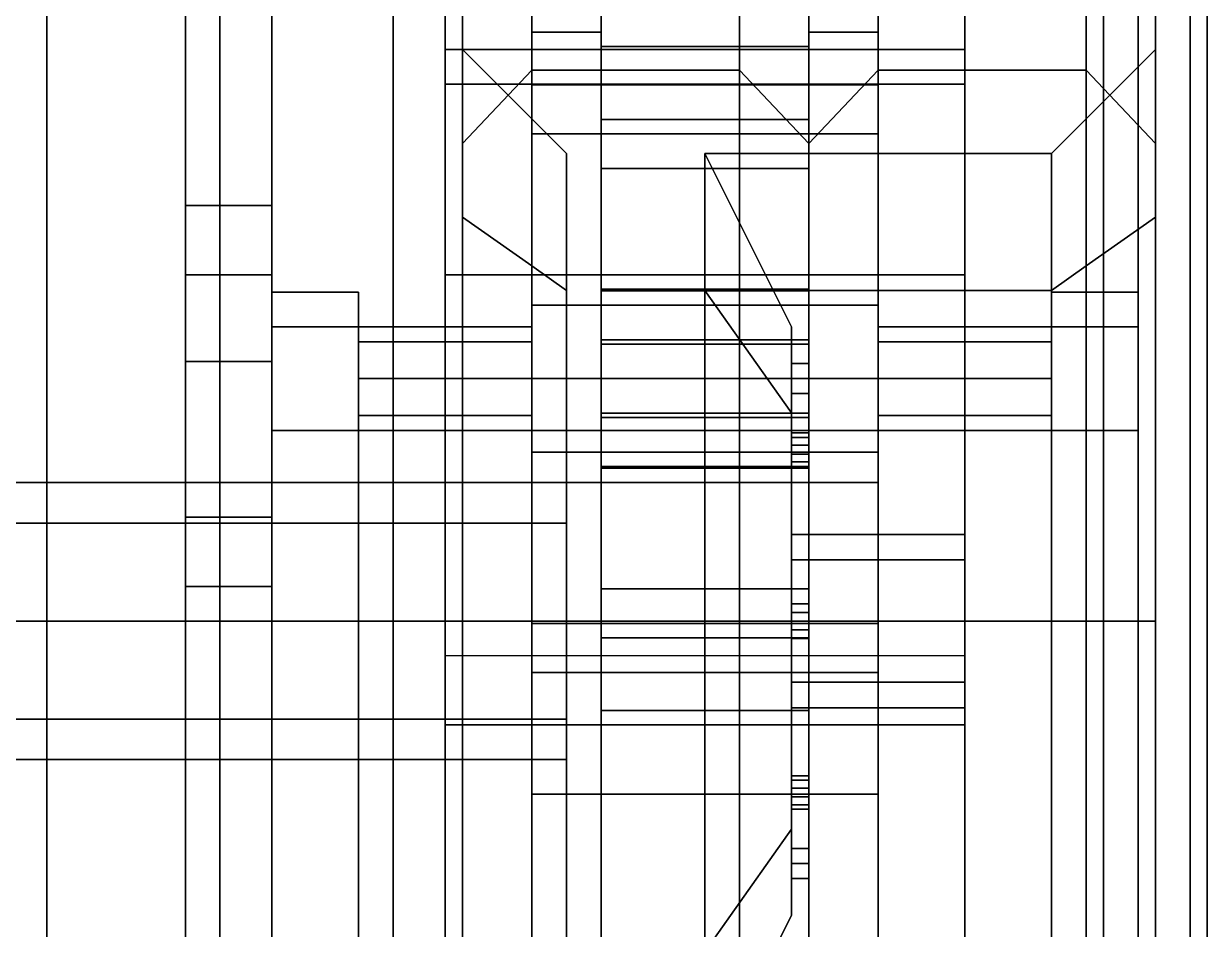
# Model space of a CAD drawing. Header units: millimetres. Extents: x -1 to 1, y -2.4 to 8.9.
# Drawn here: x 0.337 to 1.02, y 1.642 to 2.165 of the extents above; entities that cross this region are included whole.
import ezdxf

# ---------------------------------------------------------------- set-up
doc = ezdxf.new("R2010")
doc.units = ezdxf.units.MM
for name, color, linetype in [('cargo_c4p', 3, 'Continuous'), ('cargo_platform', 3, 'Continuous'), ('frame', 5, 'Continuous'), ('frame_c4p', 5, 'Continuous'), ('rear_axle', 3, 'Continuous'), ('tent2', 2, 'Continuous'), ('tracks', 3, 'Continuous'), ('wheels', 2, 'Continuous'), ('wheels_c4p', 2, 'Continuous')]:
    doc.layers.add(name, color=color, linetype=linetype)

msp = doc.modelspace()

# ---------------------------------------------------------------- linework, layer by layer
at = {"layer": 'cargo_c4p'}
for points in [[(1.01, 2.27, 0.9), (1.01, 0.25, 0.9), (-1.01, 0.25, 0.9), (-1.01, 2.27, 0.9)], [(-0.43, 1.6, 0.95), (0.43, 1.6, 0.95), (0.43, 2.27, 0.95), (-0.43, 2.27, 0.95)], [(0.43, 1.6, 1.67), (1.01, 1.6, 1.67), (1.01, 2.27, 1.67), (0.43, 2.27, 1.67)], [(0.43, 1.6, 0.95), (0.43, 1.6, 1.67), (0.43, 2.27, 1.67), (0.43, 2.27, 0.95)], [(1.01, 0.25, 0.95), (1.01, 0.25, 0.9), (1.01, 2.27, 0.9), (1.01, 2.27, 0.95)], [(1.01, 1.6, 0.95), (1.01, 2.27, 0.95), (1.01, 2.27, 1.67), (1.01, 1.6, 1.67)], [(0.48, 1.93, 0.83), (0.48, 1.93, 0.87), (0.48, 2.25, 0.76), (0.48, 2.25, 0.71)], [(0.48, 1.93, 0.87), (0.98, 1.93, 0.87), (0.98, 2.25, 0.76), (0.48, 2.25, 0.76)], [(0.98, 1.93, 0.87), (0.98, 1.93, 0.83), (0.98, 2.25, 0.71), (0.98, 2.25, 0.76)], [(0.48, 1.61, 0.9), (0.98, 1.61, 0.9), (0.98, 1.93, 0.87), (0.48, 1.93, 0.87)], [(0.48, 1.61, 0.87), (0.48, 1.61, 0.9), (0.48, 1.93, 0.87), (0.48, 1.93, 0.83)], [(0.98, 1.61, 0.9), (0.98, 1.61, 0.87), (0.98, 1.93, 0.83), (0.98, 1.93, 0.87)]]:
    msp.add_3dface(points, dxfattribs=at)
at = {"layer": 'cargo_platform'}
for points in [[(1.01, 3.28, 0.97), (1.01, 0.25, 0.97), (-1.01, 0.25, 0.97), (-1.01, 3.28, 0.97)], [(1.01, 0.25, 1.02), (1.01, 0.25, 0.97), (1.01, 3.28, 0.97), (1.01, 3.28, 1.02)], [(-0.96, 3.23, 1.02), (-0.96, 0.3, 1.02), (0.96, 0.3, 1.02), (0.96, 3.23, 1.02)], [(0.96, 1.29, 1.59), (1.01, 1.29, 1.59), (1.01, 2.21, 1.59), (0.96, 2.21, 1.59)], [(0.96, 1.29, 1.02), (0.96, 1.29, 1.59), (0.96, 2.21, 1.59), (0.96, 2.21, 1.02)], [(1.01, 1.29, 1.59), (1.01, 1.29, 1.02), (1.01, 2.21, 1.02), (1.01, 2.21, 1.59)]]:
    msp.add_3dface(points, dxfattribs=at)
at = {"layer": 'frame'}
for points in [[(0.35, -0.74, 0.69), (0.43, -0.74, 0.69), (0.43, 2.95, 0.69), (0.35, 2.85, 0.69)], [(0.35, 2.85, 0.55), (0.43, 2.95, 0.55), (0.43, -0.74, 0.55), (0.35, -0.74, 0.55)], [(0.43, -0.74, 0.69), (0.43, -0.74, 0.55), (0.43, 2.95, 0.55), (0.43, 2.95, 0.69)], [(0.35, 2.85, 0.69), (0.35, 2.85, 0.55), (0.35, -0.74, 0.55), (0.35, -0.74, 0.69)]]:
    msp.add_3dface(points, dxfattribs=at)
at = {"layer": 'frame_c4p'}
for points in [[(0.35, 2.18, 0.55), (0.43, 2.28, 0.55), (0.43, -0.74, 0.55), (0.35, -0.74, 0.55)], [(0.35, -0.74, 0.69), (0.43, -0.74, 0.69), (0.43, 2.28, 0.69), (0.35, 2.18, 0.69)], [(0.43, -0.74, 0.69), (0.43, -0.74, 0.55), (0.43, 2.28, 0.55), (0.43, 2.28, 0.69)], [(0.35, 2.18, 0.69), (0.35, 2.18, 0.55), (0.35, -0.74, 0.55), (0.35, -0.74, 0.69)], [(0.48, 2.02, 0.64), (0.48, 2.06, 0.57), (0.43, 2.06, 0.57), (0.43, 2.02, 0.64)], [(0.48, 2.06, 0.57), (0.48, 2.06, 0.52), (0.43, 2.06, 0.52), (0.43, 2.06, 0.57)], [(0.43, 2.06, 0.55), (0.43, 2.06, 0.52), (0.43, 1.84, 0.52), (0.43, 1.84, 0.55)], [(0.48, 2.06, 0.52), (0.48, 1.97, 0.49), (0.43, 1.97, 0.49), (0.43, 2.06, 0.52)], [(0.43, 2.06, 0.52), (0.43, 1.97, 0.49), (0.43, 1.84, 0.52)], [(0.48, 1.88, 0.64), (0.48, 1.84, 0.57), (0.48, 2.06, 0.57), (0.48, 2.02, 0.64)], [(0.48, 1.84, 0.57), (0.48, 1.84, 0.52), (0.48, 2.06, 0.52), (0.48, 2.06, 0.57)], [(0.48, 1.84, 0.52), (0.48, 1.84, 0.52), (0.48, 1.97, 0.49), (0.48, 2.06, 0.52)], [(0.48, 1.88, 0.64), (0.48, 2.02, 0.64), (0.43, 2.02, 0.64), (0.43, 1.88, 0.64)], [(0.48, 1.99, 0.22), (0.48, 2.01, 0.25), (0.53, 2.01, 0.25), (0.53, 1.99, 0.22)], [(0.48, 2.01, 0.25), (0.48, 2.01, 0.33), (0.53, 2.01, 0.33), (0.53, 2.01, 0.25)], [(0.48, 2.01, 0.33), (0.48, 1.99, 0.36), (0.53, 1.99, 0.36), (0.53, 2.01, 0.33)], [(0.48, 2.01, 0.33), (0.48, 2.01, 0.25), (0.48, 1.99, 0.22), (0.48, 1.99, 0.36)], [(0.53, 1.99, 0.36), (0.53, 1.99, 0.22), (0.53, 2.01, 0.25), (0.53, 2.01, 0.33)], [(0.93, 1.99, 0.22), (0.93, 2.01, 0.25), (0.98, 2.01, 0.25), (0.98, 1.99, 0.22)], [(0.93, 2.01, 0.25), (0.93, 2.01, 0.33), (0.98, 2.01, 0.33), (0.98, 2.01, 0.25)], [(0.93, 2.01, 0.33), (0.93, 1.99, 0.36), (0.98, 1.99, 0.36), (0.98, 2.01, 0.33)], [(0.93, 2.01, 0.33), (0.93, 2.01, 0.25), (0.93, 1.99, 0.22), (0.93, 1.99, 0.36)], [(0.98, 1.99, 0.36), (0.98, 1.99, 0.22), (0.98, 2.01, 0.25), (0.98, 2.01, 0.33)], [(0.48, 1.59, 0.22), (0.48, 1.99, 0.22), (0.53, 1.99, 0.22), (0.53, 1.59, 0.22)], [(0.48, 1.99, 0.36), (0.48, 1.59, 0.36), (0.53, 1.59, 0.36), (0.53, 1.99, 0.36)], [(0.48, 1.99, 0.36), (0.48, 1.99, 0.22), (0.48, 1.59, 0.22), (0.48, 1.59, 0.36)], [(0.53, 1.59, 0.36), (0.53, 1.59, 0.22), (0.53, 1.99, 0.22), (0.53, 1.99, 0.36)], [(0.93, 1.59, 0.22), (0.93, 1.99, 0.22), (0.98, 1.99, 0.22), (0.98, 1.59, 0.22)], [(0.93, 1.99, 0.36), (0.93, 1.59, 0.36), (0.98, 1.59, 0.36), (0.98, 1.99, 0.36)], [(0.93, 1.99, 0.36), (0.93, 1.99, 0.22), (0.93, 1.59, 0.22), (0.93, 1.59, 0.36)], [(0.98, 1.59, 0.36), (0.98, 1.59, 0.22), (0.98, 1.99, 0.22), (0.98, 1.99, 0.36)], [(0.48, 1.97, 0.49), (0.48, 1.27, 0.4), (0.43, 1.27, 0.4), (0.43, 1.97, 0.49)], [(0.43, 1.97, 0.49), (0.43, 1.27, 0.4), (0.43, 1.27, 0.49), (0.43, 1.84, 0.52)], [(0.48, 1.84, 0.52), (0.48, 1.27, 0.49), (0.48, 1.27, 0.4), (0.48, 1.97, 0.49)], [(0.48, 1.84, 0.57), (0.48, 1.88, 0.64), (0.43, 1.88, 0.64), (0.43, 1.84, 0.57)], [(0.48, 1.27, 0.49), (0.48, 1.84, 0.52), (0.43, 1.84, 0.52), (0.43, 1.27, 0.49)], [(0.48, 1.84, 0.52), (0.48, 1.84, 0.57), (0.43, 1.84, 0.57), (0.43, 1.84, 0.52)]]:
    msp.add_3dface(points, dxfattribs=at)
at = {"layer": 'rear_axle'}
for points in [[(0.45, 2.26, 0.38), (0.45, 1.82, 0.36), (0.45, 1.82, 0.47), (0.45, 2.24, 0.47)], [(0.55, 2.26, 0.38), (0.55, 1.82, 0.36), (0.45, 1.82, 0.36), (0.45, 2.26, 0.38)], [(0.55, 1.82, 0.47), (0.55, 1.82, 0.36), (0.55, 2.26, 0.38), (0.55, 2.24, 0.47)], [(0.45, 2.24, 0.47), (0.45, 1.82, 0.47), (0.55, 1.82, 0.47), (0.55, 2.24, 0.47)], [(0.65, 1.87657, 0.48657), (0.65, 1.9, 0.43), (-0.65, 1.9, 0.43), (-0.65, 1.87657, 0.48657)], [(0.65, 1.9, 0.43), (0.65, 1.87657, 0.37343), (-0.65, 1.87657, 0.37343), (-0.65, 1.9, 0.43)], [(0.65, 1.82, 0.51), (0.65, 1.87657, 0.48657), (-0.65, 1.87657, 0.48657), (-0.65, 1.82, 0.51)], [(0.65, 1.87657, 0.37343), (0.65, 1.82, 0.35), (-0.65, 1.82, 0.35), (-0.65, 1.87657, 0.37343)], [(0.65, 1.76343, 0.48657), (0.65, 1.82, 0.51), (-0.65, 1.82, 0.51), (-0.65, 1.76343, 0.48657)], [(0.65, 1.82, 0.35), (0.65, 1.76343, 0.37343), (-0.65, 1.76343, 0.37343), (-0.65, 1.82, 0.35)], [(0.45, 1.38, 0.38), (0.45, 1.82, 0.36), (0.55, 1.82, 0.36), (0.55, 1.38, 0.38)], [(0.45, 1.82, 0.47), (0.45, 1.82, 0.36), (0.45, 1.38, 0.38), (0.45, 1.4, 0.47)], [(0.55, 1.4, 0.47), (0.55, 1.82, 0.47), (0.45, 1.82, 0.47), (0.45, 1.4, 0.47)], [(0.55, 1.38, 0.38), (0.55, 1.82, 0.36), (0.55, 1.82, 0.47), (0.55, 1.4, 0.47)], [(0.65, 1.74, 0.43), (0.65, 1.76343, 0.48657), (-0.65, 1.76343, 0.48657), (-0.65, 1.74, 0.43)], [(0.65, 1.76343, 0.37343), (0.65, 1.74, 0.43), (-0.65, 1.74, 0.43), (-0.65, 1.76343, 0.37343)]]:
    msp.add_3dface(points, dxfattribs=at)
at = {"layer": 'tent2'}
for points in [[(1.02, 2.24, 2.51), (0.67, 2.17, 2.8), (0.67, 1.33, 2.8), (1.02, 1.26, 2.51)], [(1.02, 2.24, 1.59), (1.02, 1.82, 2.24), (1.02, 1.74, 2.24), (1.02, 1.26, 1.59)], [(1.02, 1.82, 2.46), (1.02, 2.24, 2.51), (1.02, 1.26, 2.51), (1.02, 1.74, 2.46)], [(1.02, 2.24, 1.59), (1.02, 2.24, 2.51), (1.02, 2, 2.44), (1.02, 2, 2.26)], [(1.02, 1.98, 2.46), (1.02, 2.24, 2.51), (1.02, 2.24, 2.51), (1.02, 1.82, 2.46)], [(1.02, 2, 2.44), (1.02, 2.24, 2.51), (1.02, 2.24, 2.51), (1.02, 1.98, 2.46)], [(1.02, 2.24, 1.59), (1.02, 1.98, 2.24), (1.02, 1.82, 2.24), (1.02, 2.24, 1.59)], [(1.02, 2.24, 1.59), (1.02, 2, 2.26), (1.02, 1.98, 2.24), (1.02, 2.24, 1.59)], [(-0.67, 1.33, 2.8), (0.67, 1.33, 2.8), (0.67, 2.17, 2.8), (-0.67, 2.17, 2.8)], [(1.02, 1.82, 2.24), (1.02, 1.8, 2.26), (1.02, 1.76, 2.26), (1.02, 1.74, 2.24)], [(1.02, 1.8, 2.44), (1.02, 1.82, 2.46), (1.02, 1.74, 2.46), (1.02, 1.76, 2.44)], [(1.02, 1.8, 2.26), (1.02, 1.8, 2.44), (1.02, 1.76, 2.44), (1.02, 1.76, 2.26)], [(1.02, 1.26, 1.59), (1.02, 1.74, 2.24), (1.02, 1.58, 2.24), (1.02, 1.26, 1.59)], [(1.02, 1.74, 2.46), (1.02, 1.26, 2.51), (1.02, 1.26, 2.51), (1.02, 1.58, 2.46)]]:
    msp.add_3dface(points, dxfattribs=at)
at = {"layer": 'tracks'}
for points in [[(0.58, 2.15, 0.52), (0.58, 2.22, 0.39), (0.58, 2.19, 0.37), (0.58, 2.13, 0.49)], [(0.88, 2.15, 0.52), (0.88, 2.22, 0.39), (0.58, 2.22, 0.39), (0.58, 2.15, 0.52)], [(0.58, 2.22, 0.22), (0.58, 2.15, 0.11), (0.58, 2.13, 0.15), (0.58, 2.19, 0.25)], [(0.88, 2.22, 0.22), (0.88, 2.15, 0.11), (0.58, 2.15, 0.11), (0.58, 2.22, 0.22)], [(0.88, 2.19, 0.37), (0.88, 2.22, 0.39), (0.88, 2.15, 0.52), (0.88, 2.13, 0.49)], [(0.88, 2.13, 0.15), (0.88, 2.15, 0.11), (0.88, 2.22, 0.22), (0.88, 2.19, 0.25)], [(0.58, 2.13, 0.49), (0.58, 2.19, 0.37), (0.88, 2.19, 0.37), (0.88, 2.13, 0.49)], [(0.58, 2.19, 0.25), (0.58, 2.13, 0.15), (0.88, 2.13, 0.15), (0.88, 2.19, 0.25)], [(0.88, 1.96, 0.6), (0.88, 2.15, 0.52), (0.58, 2.15, 0.52), (0.58, 1.96, 0.6)], [(0.58, 1.96, 0.6), (0.58, 2.15, 0.52), (0.58, 2.13, 0.49), (0.58, 1.96, 0.56)], [(0.88, 2.15, 0.11), (0.88, 2.02, 0.03), (0.58, 2.02, 0.03), (0.58, 2.15, 0.11)], [(0.58, 2.15, 0.11), (0.58, 2.02, 0.03), (0.58, 2.02, 0.08), (0.58, 2.13, 0.15)], [(0.88, 2.13, 0.49), (0.88, 2.15, 0.52), (0.88, 1.96, 0.6), (0.88, 1.96, 0.56)], [(0.88, 2.02, 0.08), (0.88, 2.02, 0.03), (0.88, 2.15, 0.11), (0.88, 2.13, 0.15)], [(0.58, 1.96, 0.56), (0.58, 2.13, 0.49), (0.88, 2.13, 0.49), (0.88, 1.96, 0.56)], [(0.58, 2.13, 0.15), (0.58, 2.02, 0.08), (0.88, 2.02, 0.08), (0.88, 2.13, 0.15)], [(0.58, 2.02, 0.08), (0.58, 1.76, 0.06), (0.88, 1.76, 0.06), (0.88, 2.02, 0.08)], [(0.58, 2.02, 0.03), (0.58, 1.8, 0.01), (0.58, 1.76, 0.06), (0.58, 2.02, 0.08)], [(0.88, 2.02, 0.03), (0.88, 1.8, 0.01), (0.58, 1.8, 0.01), (0.58, 2.02, 0.03)], [(0.88, 1.76, 0.06), (0.88, 1.8, 0.01), (0.88, 2.02, 0.03), (0.88, 2.02, 0.08)], [(0.58, 1.13, 0.75), (0.58, 1.96, 0.6), (0.58, 1.96, 0.56), (0.58, 1.13, 0.7)], [(0.88, 1.13, 0.75), (0.88, 1.96, 0.6), (0.58, 1.96, 0.6), (0.58, 1.13, 0.75)], [(0.58, 1.13, 0.7), (0.58, 1.96, 0.56), (0.88, 1.96, 0.56), (0.88, 1.13, 0.7)], [(0.88, 1.96, 0.56), (0.88, 1.96, 0.6), (0.88, 1.13, 0.75), (0.88, 1.13, 0.7)], [(0.58, 1.8, 0.01), (0.58, 0.57, 0.01), (0.58, 0.59, 0.06), (0.58, 1.76, 0.06)], [(0.88, 0.59, 0.06), (0.88, 0.57, 0.01), (0.88, 1.8, 0.01), (0.88, 1.76, 0.06)], [(0.58, 1.76, 0.06), (0.58, 0.59, 0.06), (0.88, 0.59, 0.06), (0.88, 1.76, 0.06)]]:
    msp.add_3dface(points, dxfattribs=at)
at = {"layer": 'wheels'}
for points in [[(0.63, 2.27, 0.43), (0.63, 2.1382, 0.1118), (0.59, 2.09577, 0.15423), (0.59, 2.21, 0.43)], [(0.63, 2.1382, 0.7482), (0.63, 2.27, 0.43), (0.59, 2.21, 0.43), (0.59, 2.09577, 0.70577)], [(0.63, 2.1382, 0.1118), (0.63, 2.27, 0.43), (0.75, 2.27, 0.43), (0.75, 2.1382, 0.1118)], [(0.63, 2.27, 0.43), (0.63, 2.1382, 0.7482), (0.75, 2.1382, 0.7482), (0.75, 2.27, 0.43)], [(0.75, 2.1382, 0.1118), (0.75, 2.27, 0.43), (0.79, 2.21, 0.43), (0.79, 2.09577, 0.15423)], [(0.75, 2.27, 0.43), (0.75, 2.1382, 0.7482), (0.79, 2.09577, 0.70577), (0.79, 2.21, 0.43)], [(0.83, 2.27, 0.43), (0.83, 2.1382, 0.1118), (0.79, 2.09577, 0.15423), (0.79, 2.21, 0.43)], [(0.83, 2.1382, 0.7482), (0.83, 2.27, 0.43), (0.79, 2.21, 0.43), (0.79, 2.09577, 0.70577)], [(0.83, 2.1382, 0.1118), (0.83, 2.27, 0.43), (0.95, 2.27, 0.43), (0.95, 2.1382, 0.1118)], [(0.83, 2.27, 0.43), (0.83, 2.1382, 0.7482), (0.95, 2.1382, 0.7482), (0.95, 2.27, 0.43)], [(0.95, 2.1382, 0.1118), (0.95, 2.27, 0.43), (0.99, 2.21, 0.43), (0.99, 2.09577, 0.15423)], [(0.95, 2.27, 0.43), (0.95, 2.1382, 0.7482), (0.99, 2.09577, 0.70577), (0.99, 2.21, 0.43)], [(0.59, 2.21, 0.43), (0.59, 2.09577, 0.15423), (0.59, 2.05335, 0.19665), (0.59, 2.15, 0.43)], [(0.59, 2.09577, 0.70577), (0.59, 2.21, 0.43), (0.59, 2.15, 0.43), (0.59, 2.05335, 0.66335)], [(0.99, 2.09577, 0.15423), (0.99, 2.21, 0.43), (0.99, 2.15, 0.43), (0.99, 2.05335, 0.19665)], [(0.99, 2.21, 0.43), (0.99, 2.09577, 0.70577), (0.99, 2.05335, 0.66335), (0.99, 2.15, 0.43)], [(0.59, 2.15, 0.43), (0.59, 2.05335, 0.19665), (0.63, 2.02506, 0.22494), (0.63, 2.11, 0.43)], [(0.59, 2.05335, 0.66335), (0.59, 2.15, 0.43), (0.63, 2.11, 0.43), (0.63, 2.02506, 0.63506)], [(0.99, 2.05335, 0.19665), (0.99, 2.15, 0.43), (0.95, 2.11, 0.43), (0.95, 2.02506, 0.22494)], [(0.99, 2.15, 0.43), (0.99, 2.05335, 0.66335), (0.95, 2.02506, 0.63506), (0.95, 2.11, 0.43)], [(0.63, 2.1382, 0.1118), (0.63, 1.82, -0.02), (0.59, 1.82, 0.04), (0.59, 2.09577, 0.15423)], [(0.63, 1.82, 0.88), (0.63, 2.1382, 0.7482), (0.59, 2.09577, 0.70577), (0.59, 1.82, 0.82)], [(0.63, 1.82, -0.02), (0.63, 2.1382, 0.1118), (0.75, 2.1382, 0.1118), (0.75, 1.82, -0.02)], [(0.63, 2.1382, 0.7482), (0.63, 1.82, 0.88), (0.75, 1.82, 0.88), (0.75, 2.1382, 0.7482)], [(0.75, 1.82, -0.02), (0.75, 2.1382, 0.1118), (0.79, 2.09577, 0.15423), (0.79, 1.82, 0.04)], [(0.75, 2.1382, 0.7482), (0.75, 1.82, 0.88), (0.79, 1.82, 0.82), (0.79, 2.09577, 0.70577)], [(0.83, 2.1382, 0.1118), (0.83, 1.82, -0.02), (0.79, 1.82, 0.04), (0.79, 2.09577, 0.15423)], [(0.83, 1.82, 0.88), (0.83, 2.1382, 0.7482), (0.79, 2.09577, 0.70577), (0.79, 1.82, 0.82)], [(0.83, 1.82, -0.02), (0.83, 2.1382, 0.1118), (0.95, 2.1382, 0.1118), (0.95, 1.82, -0.02)], [(0.83, 2.1382, 0.7482), (0.83, 1.82, 0.88), (0.95, 1.82, 0.88), (0.95, 2.1382, 0.7482)], [(0.95, 1.82, -0.02), (0.95, 2.1382, 0.1118), (0.99, 2.09577, 0.15423), (0.99, 1.82, 0.04)], [(0.95, 2.1382, 0.7482), (0.95, 1.82, 0.88), (0.99, 1.82, 0.82), (0.99, 2.09577, 0.70577)], [(0.63, 2.11, 0.43), (0.63, 2.02506, 0.22494), (0.65, 2.01092, 0.23908), (0.65, 2.09, 0.43)], [(0.63, 2.02506, 0.63506), (0.63, 2.11, 0.43), (0.65, 2.09, 0.43), (0.65, 2.01092, 0.62092)], [(0.95, 2.02506, 0.22494), (0.95, 2.11, 0.43), (0.93, 2.09, 0.43), (0.93, 2.01092, 0.23908)], [(0.95, 2.11, 0.43), (0.95, 2.02506, 0.63506), (0.93, 2.01092, 0.62092), (0.93, 2.09, 0.43)], [(0.59, 2.09577, 0.15423), (0.59, 1.82, 0.04), (0.59, 1.82, 0.1), (0.59, 2.05335, 0.19665)], [(0.59, 1.82, 0.82), (0.59, 2.09577, 0.70577), (0.59, 2.05335, 0.66335), (0.59, 1.82, 0.76)], [(0.99, 1.82, 0.04), (0.99, 2.09577, 0.15423), (0.99, 2.05335, 0.19665), (0.99, 1.82, 0.1)], [(0.99, 2.09577, 0.70577), (0.99, 1.82, 0.82), (0.99, 1.82, 0.76), (0.99, 2.05335, 0.66335)], [(0.65, 1.55, 0.43), (0.65, 2.01092, 0.62092), (0.65, 2.09, 0.43), (0.65, 1.62908, 0.23908)], [(0.65, 1.62908, 0.23908), (0.65, 2.09, 0.43), (0.65, 2.01092, 0.23908), (0.65, 1.82, 0.16)], [(0.73, 2.01092, 0.23908), (0.73, 2.09, 0.43), (0.78, 1.99, 0.43), (0.78, 1.94021, 0.30979)], [(0.73, 2.09, 0.43), (0.73, 2.01092, 0.23908), (0.93, 2.01092, 0.23908), (0.93, 2.09, 0.43)], [(0.73, 2.09, 0.43), (0.73, 2.01092, 0.62092), (0.78, 1.94021, 0.55021), (0.78, 1.99, 0.43)], [(0.73, 2.01092, 0.62092), (0.73, 2.09, 0.43), (0.93, 2.09, 0.43), (0.93, 2.01092, 0.62092)], [(0.59, 2.05335, 0.19665), (0.59, 1.82, 0.1), (0.63, 1.82, 0.14), (0.63, 2.02506, 0.22494)], [(0.59, 1.82, 0.76), (0.59, 2.05335, 0.66335), (0.63, 2.02506, 0.63506), (0.63, 1.82, 0.72)], [(0.99, 1.82, 0.1), (0.99, 2.05335, 0.19665), (0.95, 2.02506, 0.22494), (0.95, 1.82, 0.14)], [(0.99, 2.05335, 0.66335), (0.99, 1.82, 0.76), (0.95, 1.82, 0.72), (0.95, 2.02506, 0.63506)], [(0.63, 2.02506, 0.22494), (0.63, 1.82, 0.14), (0.65, 1.82, 0.16), (0.65, 2.01092, 0.23908)], [(0.63, 1.82, 0.72), (0.63, 2.02506, 0.63506), (0.65, 2.01092, 0.62092), (0.65, 1.82, 0.7)], [(0.95, 1.82, 0.14), (0.95, 2.02506, 0.22494), (0.93, 2.01092, 0.23908), (0.93, 1.82, 0.16)], [(0.95, 2.02506, 0.63506), (0.95, 1.82, 0.72), (0.93, 1.82, 0.7), (0.93, 2.01092, 0.62092)], [(0.65, 1.62908, 0.62092), (0.65, 1.82, 0.7), (0.65, 2.01092, 0.62092), (0.65, 1.55, 0.43)], [(0.73, 1.82, 0.16), (0.73, 2.01092, 0.23908), (0.78, 1.94021, 0.30979), (0.78, 1.82, 0.26)], [(0.73, 2.01092, 0.23908), (0.73, 1.82, 0.16), (0.93, 1.82, 0.16), (0.93, 2.01092, 0.23908)], [(0.73, 2.01092, 0.62092), (0.73, 1.82, 0.7), (0.78, 1.82, 0.6), (0.78, 1.94021, 0.55021)], [(0.73, 1.82, 0.7), (0.73, 2.01092, 0.62092), (0.93, 2.01092, 0.62092), (0.93, 1.82, 0.7)], [(0.78, 1.94021, 0.30979), (0.78, 1.99, 0.43), (0.78, 1.87, 0.43), (0.78, 1.85536, 0.39464)], [(0.78, 1.99, 0.43), (0.78, 1.94021, 0.55021), (0.78, 1.85536, 0.46536), (0.78, 1.87, 0.43)], [(0.78, 1.96, 0.42), (0.78, 1.96866, 0.425), (0.79, 1.96866, 0.425), (0.79, 1.96, 0.42)], [(0.78, 1.96866, 0.425), (0.78, 1.96866, 0.435), (0.79, 1.96866, 0.435), (0.79, 1.96866, 0.425)], [(0.78, 1.96866, 0.435), (0.78, 1.96, 0.44), (0.79, 1.96, 0.44), (0.79, 1.96866, 0.435)], [(0.79, 1.96, 0.44), (0.79, 1.96, 0.42), (0.79, 1.96866, 0.425), (0.79, 1.96866, 0.435)], [(0.78, 1.96, 0.44), (0.78, 1.95134, 0.435), (0.79, 1.95134, 0.435), (0.79, 1.96, 0.44)], [(0.78, 1.95134, 0.425), (0.78, 1.96, 0.42), (0.79, 1.96, 0.42), (0.79, 1.95134, 0.425)], [(0.79, 1.95134, 0.435), (0.79, 1.95134, 0.425), (0.79, 1.96, 0.42), (0.79, 1.96, 0.44)], [(0.78, 1.95134, 0.435), (0.78, 1.95134, 0.425), (0.79, 1.95134, 0.425), (0.79, 1.95134, 0.435)], [(0.78, 1.94021, 0.55021), (0.78, 1.82, 0.6), (0.78, 1.82, 0.48), (0.78, 1.85536, 0.46536)], [(0.78, 1.82, 0.26), (0.78, 1.94021, 0.30979), (0.78, 1.85536, 0.39464), (0.78, 1.82, 0.38)], [(0.78, 1.92607, 0.52192), (0.78, 1.92865, 0.53158), (0.79, 1.92865, 0.53158), (0.79, 1.92607, 0.52192)], [(0.78, 1.92865, 0.53158), (0.78, 1.92158, 0.53865), (0.79, 1.92158, 0.53865), (0.79, 1.92865, 0.53158)], [(0.78, 1.92158, 0.32135), (0.78, 1.92865, 0.32842), (0.79, 1.92865, 0.32842), (0.79, 1.92158, 0.32135)], [(0.78, 1.92865, 0.32842), (0.78, 1.92607, 0.33808), (0.79, 1.92607, 0.33808), (0.79, 1.92865, 0.32842)], [(0.79, 1.91192, 0.53607), (0.79, 1.92607, 0.52192), (0.79, 1.92865, 0.53158), (0.79, 1.92158, 0.53865)], [(0.79, 1.92607, 0.33808), (0.79, 1.91192, 0.32393), (0.79, 1.92158, 0.32135), (0.79, 1.92865, 0.32842)], [(0.78, 1.91641, 0.51934), (0.78, 1.92607, 0.52192), (0.79, 1.92607, 0.52192), (0.79, 1.91641, 0.51934)], [(0.78, 1.92607, 0.33808), (0.78, 1.91641, 0.34066), (0.79, 1.91641, 0.34066), (0.79, 1.92607, 0.33808)], [(0.78, 1.92158, 0.53865), (0.78, 1.91192, 0.53607), (0.79, 1.91192, 0.53607), (0.79, 1.92158, 0.53865)], [(0.78, 1.91192, 0.32393), (0.78, 1.92158, 0.32135), (0.79, 1.92158, 0.32135), (0.79, 1.91192, 0.32393)], [(0.79, 1.90934, 0.52641), (0.79, 1.91641, 0.51934), (0.79, 1.92607, 0.52192), (0.79, 1.91192, 0.53607)], [(0.79, 1.91641, 0.34066), (0.79, 1.90934, 0.33359), (0.79, 1.91192, 0.32393), (0.79, 1.92607, 0.33808)], [(0.78, 1.90934, 0.52641), (0.78, 1.91641, 0.51934), (0.79, 1.91641, 0.51934), (0.79, 1.90934, 0.52641)], [(0.78, 1.91641, 0.34066), (0.78, 1.90934, 0.33359), (0.79, 1.90934, 0.33359), (0.79, 1.91641, 0.34066)], [(0.78, 1.91192, 0.53607), (0.78, 1.90934, 0.52641), (0.79, 1.90934, 0.52641), (0.79, 1.91192, 0.53607)], [(0.78, 1.90934, 0.33359), (0.78, 1.91192, 0.32393), (0.79, 1.91192, 0.32393), (0.79, 1.90934, 0.33359)], [(0.78, 1.87, 0.43), (0.78, 1.85536, 0.46536), (0.88, 1.85536, 0.46536), (0.88, 1.87, 0.43)], [(0.78, 1.85536, 0.39464), (0.78, 1.87, 0.43), (0.88, 1.87, 0.43), (0.88, 1.85536, 0.39464)], [(0.88, 1.85536, 0.46536), (0.88, 1.77, 0.43), (0.88, 1.78464, 0.39464), (0.88, 1.87, 0.43)], [(0.88, 1.87, 0.43), (0.88, 1.78464, 0.39464), (0.88, 1.82, 0.38), (0.88, 1.85536, 0.39464)], [(0.78, 1.85536, 0.46536), (0.78, 1.82, 0.48), (0.88, 1.82, 0.48), (0.88, 1.85536, 0.46536)], [(0.78, 1.82, 0.38), (0.78, 1.85536, 0.39464), (0.88, 1.85536, 0.39464), (0.88, 1.82, 0.38)], [(0.88, 1.82, 0.48), (0.88, 1.78464, 0.46536), (0.88, 1.77, 0.43), (0.88, 1.85536, 0.46536)], [(0.78, 1.83, 0.29), (0.78, 1.825, 0.29866), (0.79, 1.825, 0.29866), (0.79, 1.83, 0.29)], [(0.78, 1.825, 0.28134), (0.78, 1.83, 0.29), (0.79, 1.83, 0.29), (0.79, 1.825, 0.28134)], [(0.78, 1.825, 0.56134), (0.78, 1.83, 0.57), (0.79, 1.83, 0.57), (0.79, 1.825, 0.56134)], [(0.78, 1.83, 0.57), (0.78, 1.825, 0.57866), (0.79, 1.825, 0.57866), (0.79, 1.83, 0.57)], [(0.78, 1.825, 0.29866), (0.78, 1.815, 0.29866), (0.79, 1.815, 0.29866), (0.79, 1.825, 0.29866)], [(0.78, 1.815, 0.28134), (0.78, 1.825, 0.28134), (0.79, 1.825, 0.28134), (0.79, 1.815, 0.28134)], [(0.78, 1.815, 0.56134), (0.78, 1.825, 0.56134), (0.79, 1.825, 0.56134), (0.79, 1.815, 0.56134)], [(0.78, 1.825, 0.57866), (0.78, 1.815, 0.57866), (0.79, 1.815, 0.57866), (0.79, 1.825, 0.57866)], [(0.79, 1.825, 0.29866), (0.79, 1.815, 0.29866), (0.79, 1.81, 0.29), (0.79, 1.83, 0.29)], [(0.79, 1.83, 0.29), (0.79, 1.81, 0.29), (0.79, 1.815, 0.28134), (0.79, 1.825, 0.28134)], [(0.79, 1.815, 0.56134), (0.79, 1.825, 0.56134), (0.79, 1.83, 0.57), (0.79, 1.81, 0.57)], [(0.79, 1.81, 0.57), (0.79, 1.83, 0.57), (0.79, 1.825, 0.57866), (0.79, 1.815, 0.57866)], [(0.59, 1.82, 0.1), (0.59, 1.58665, 0.19665), (0.63, 1.61494, 0.22494), (0.63, 1.82, 0.14)], [(0.59, 1.82, 0.04), (0.59, 1.54423, 0.15423), (0.59, 1.58665, 0.19665), (0.59, 1.82, 0.1)], [(0.63, 1.82, -0.02), (0.63, 1.5018, 0.1118), (0.59, 1.54423, 0.15423), (0.59, 1.82, 0.04)], [(0.59, 1.58665, 0.66335), (0.59, 1.82, 0.76), (0.63, 1.82, 0.72), (0.63, 1.61494, 0.63506)], [(0.59, 1.54423, 0.70577), (0.59, 1.82, 0.82), (0.59, 1.82, 0.76), (0.59, 1.58665, 0.66335)], [(0.63, 1.5018, 0.7482), (0.63, 1.82, 0.88), (0.59, 1.82, 0.82), (0.59, 1.54423, 0.70577)], [(0.63, 1.82, 0.14), (0.63, 1.61494, 0.22494), (0.65, 1.62908, 0.23908), (0.65, 1.82, 0.16)], [(0.63, 1.5018, 0.1118), (0.63, 1.82, -0.02), (0.75, 1.82, -0.02), (0.75, 1.5018, 0.1118)], [(0.63, 1.61494, 0.63506), (0.63, 1.82, 0.72), (0.65, 1.82, 0.7), (0.65, 1.62908, 0.62092)], [(0.63, 1.82, 0.88), (0.63, 1.5018, 0.7482), (0.75, 1.5018, 0.7482), (0.75, 1.82, 0.88)], [(0.73, 1.62908, 0.23908), (0.73, 1.82, 0.16), (0.78, 1.82, 0.26), (0.78, 1.69979, 0.30979)], [(0.73, 1.82, 0.16), (0.73, 1.62908, 0.23908), (0.93, 1.62908, 0.23908), (0.93, 1.82, 0.16)], [(0.73, 1.82, 0.7), (0.73, 1.62908, 0.62092), (0.78, 1.69979, 0.55021), (0.78, 1.82, 0.6)], [(0.73, 1.62908, 0.62092), (0.73, 1.82, 0.7), (0.93, 1.82, 0.7), (0.93, 1.62908, 0.62092)], [(0.75, 1.5018, 0.1118), (0.75, 1.82, -0.02), (0.79, 1.82, 0.04), (0.79, 1.54423, 0.15423)], [(0.75, 1.82, 0.88), (0.75, 1.5018, 0.7482), (0.79, 1.54423, 0.70577), (0.79, 1.82, 0.82)], [(0.78, 1.82, 0.6), (0.78, 1.69979, 0.55021), (0.78, 1.78464, 0.46536), (0.78, 1.82, 0.48)], [(0.78, 1.82, 0.48), (0.78, 1.78464, 0.46536), (0.88, 1.78464, 0.46536), (0.88, 1.82, 0.48)], [(0.78, 1.78464, 0.39464), (0.78, 1.82, 0.38), (0.88, 1.82, 0.38), (0.88, 1.78464, 0.39464)], [(0.78, 1.69979, 0.30979), (0.78, 1.82, 0.26), (0.78, 1.82, 0.38), (0.78, 1.78464, 0.39464)], [(0.83, 1.82, -0.02), (0.83, 1.5018, 0.1118), (0.79, 1.54423, 0.15423), (0.79, 1.82, 0.04)], [(0.83, 1.5018, 0.7482), (0.83, 1.82, 0.88), (0.79, 1.82, 0.82), (0.79, 1.54423, 0.70577)], [(0.83, 1.5018, 0.1118), (0.83, 1.82, -0.02), (0.95, 1.82, -0.02), (0.95, 1.5018, 0.1118)], [(0.83, 1.82, 0.88), (0.83, 1.5018, 0.7482), (0.95, 1.5018, 0.7482), (0.95, 1.82, 0.88)], [(0.95, 1.61494, 0.22494), (0.95, 1.82, 0.14), (0.93, 1.82, 0.16), (0.93, 1.62908, 0.23908)], [(0.95, 1.82, 0.72), (0.95, 1.61494, 0.63506), (0.93, 1.62908, 0.62092), (0.93, 1.82, 0.7)], [(0.99, 1.58665, 0.19665), (0.99, 1.82, 0.1), (0.95, 1.82, 0.14), (0.95, 1.61494, 0.22494)], [(0.95, 1.5018, 0.1118), (0.95, 1.82, -0.02), (0.99, 1.82, 0.04), (0.99, 1.54423, 0.15423)], [(0.99, 1.82, 0.76), (0.99, 1.58665, 0.66335), (0.95, 1.61494, 0.63506), (0.95, 1.82, 0.72)], [(0.95, 1.82, 0.88), (0.95, 1.5018, 0.7482), (0.99, 1.54423, 0.70577), (0.99, 1.82, 0.82)], [(0.99, 1.54423, 0.15423), (0.99, 1.82, 0.04), (0.99, 1.82, 0.1), (0.99, 1.58665, 0.19665)], [(0.99, 1.82, 0.82), (0.99, 1.54423, 0.70577), (0.99, 1.58665, 0.66335), (0.99, 1.82, 0.76)], [(0.78, 1.815, 0.29866), (0.78, 1.81, 0.29), (0.79, 1.81, 0.29), (0.79, 1.815, 0.29866)], [(0.78, 1.81, 0.29), (0.78, 1.815, 0.28134), (0.79, 1.815, 0.28134), (0.79, 1.81, 0.29)], [(0.78, 1.81, 0.57), (0.78, 1.815, 0.56134), (0.79, 1.815, 0.56134), (0.79, 1.81, 0.57)], [(0.78, 1.815, 0.57866), (0.78, 1.81, 0.57), (0.79, 1.81, 0.57), (0.79, 1.815, 0.57866)], [(0.78, 1.78464, 0.46536), (0.78, 1.77, 0.43), (0.88, 1.77, 0.43), (0.88, 1.78464, 0.46536)], [(0.78, 1.77, 0.43), (0.78, 1.78464, 0.39464), (0.88, 1.78464, 0.39464), (0.88, 1.77, 0.43)], [(0.78, 1.69979, 0.55021), (0.78, 1.65, 0.43), (0.78, 1.77, 0.43), (0.78, 1.78464, 0.46536)], [(0.78, 1.65, 0.43), (0.78, 1.69979, 0.30979), (0.78, 1.78464, 0.39464), (0.78, 1.77, 0.43)], [(0.78, 1.72808, 0.32393), (0.78, 1.73066, 0.33359), (0.79, 1.73066, 0.33359), (0.79, 1.72808, 0.32393)], [(0.78, 1.73066, 0.33359), (0.78, 1.72359, 0.34066), (0.79, 1.72359, 0.34066), (0.79, 1.73066, 0.33359)], [(0.78, 1.72359, 0.51934), (0.78, 1.73066, 0.52641), (0.79, 1.73066, 0.52641), (0.79, 1.72359, 0.51934)], [(0.78, 1.73066, 0.52641), (0.78, 1.72808, 0.53607), (0.79, 1.72808, 0.53607), (0.79, 1.73066, 0.52641)], [(0.79, 1.73066, 0.33359), (0.79, 1.72359, 0.34066), (0.79, 1.71393, 0.33808), (0.79, 1.72808, 0.32393)], [(0.79, 1.72359, 0.51934), (0.79, 1.73066, 0.52641), (0.79, 1.72808, 0.53607), (0.79, 1.71393, 0.52192)], [(0.78, 1.71842, 0.32135), (0.78, 1.72808, 0.32393), (0.79, 1.72808, 0.32393), (0.79, 1.71842, 0.32135)], [(0.78, 1.72808, 0.53607), (0.78, 1.71842, 0.53865), (0.79, 1.71842, 0.53865), (0.79, 1.72808, 0.53607)], [(0.78, 1.72359, 0.34066), (0.78, 1.71393, 0.33808), (0.79, 1.71393, 0.33808), (0.79, 1.72359, 0.34066)], [(0.78, 1.71393, 0.52192), (0.78, 1.72359, 0.51934), (0.79, 1.72359, 0.51934), (0.79, 1.71393, 0.52192)], [(0.79, 1.72808, 0.32393), (0.79, 1.71393, 0.33808), (0.79, 1.71135, 0.32842), (0.79, 1.71842, 0.32135)], [(0.79, 1.71393, 0.52192), (0.79, 1.72808, 0.53607), (0.79, 1.71842, 0.53865), (0.79, 1.71135, 0.53158)], [(0.78, 1.71135, 0.32842), (0.78, 1.71842, 0.32135), (0.79, 1.71842, 0.32135), (0.79, 1.71135, 0.32842)], [(0.78, 1.71842, 0.53865), (0.78, 1.71135, 0.53158), (0.79, 1.71135, 0.53158), (0.79, 1.71842, 0.53865)], [(0.78, 1.71393, 0.33808), (0.78, 1.71135, 0.32842), (0.79, 1.71135, 0.32842), (0.79, 1.71393, 0.33808)], [(0.78, 1.71135, 0.53158), (0.78, 1.71393, 0.52192), (0.79, 1.71393, 0.52192), (0.79, 1.71135, 0.53158)], [(0.73, 1.55, 0.43), (0.73, 1.62908, 0.23908), (0.78, 1.69979, 0.30979), (0.78, 1.65, 0.43)], [(0.73, 1.62908, 0.62092), (0.73, 1.55, 0.43), (0.78, 1.65, 0.43), (0.78, 1.69979, 0.55021)], [(0.78, 1.68, 0.42), (0.78, 1.68866, 0.425), (0.79, 1.68866, 0.425), (0.79, 1.68, 0.42)], [(0.78, 1.68866, 0.425), (0.78, 1.68866, 0.435), (0.79, 1.68866, 0.435), (0.79, 1.68866, 0.425)], [(0.78, 1.68866, 0.435), (0.78, 1.68, 0.44), (0.79, 1.68, 0.44), (0.79, 1.68866, 0.435)], [(0.79, 1.68866, 0.425), (0.79, 1.68866, 0.435), (0.79, 1.68, 0.44), (0.79, 1.68, 0.42)], [(0.78, 1.68, 0.44), (0.78, 1.67134, 0.435), (0.79, 1.67134, 0.435), (0.79, 1.68, 0.44)], [(0.78, 1.67134, 0.425), (0.78, 1.68, 0.42), (0.79, 1.68, 0.42), (0.79, 1.67134, 0.425)], [(0.79, 1.68, 0.42), (0.79, 1.68, 0.44), (0.79, 1.67134, 0.435), (0.79, 1.67134, 0.425)], [(0.78, 1.67134, 0.435), (0.78, 1.67134, 0.425), (0.79, 1.67134, 0.425), (0.79, 1.67134, 0.435)]]:
    msp.add_3dface(points, dxfattribs=at)
at = {"layer": 'wheels_c4p'}
for points in [[(0.63, 2.12971, 0.48971), (0.63, 2.2, 0.32), (0.63, 2.16, 0.32), (0.63, 2.10142, 0.46142)], [(0.63, 2.2, 0.32), (0.63, 2.12971, 0.48971), (0.83, 2.12971, 0.48971), (0.83, 2.2, 0.32)], [(0.63, 2.2, 0.32), (0.63, 2.12971, 0.15029), (0.63, 2.10142, 0.17858), (0.63, 2.16, 0.32)], [(0.63, 2.12971, 0.15029), (0.63, 2.2, 0.32), (0.83, 2.2, 0.32), (0.83, 2.12971, 0.15029)], [(0.83, 2.2, 0.32), (0.83, 2.12971, 0.48971), (0.83, 2.10142, 0.46142), (0.83, 2.16, 0.32)], [(0.83, 2.12971, 0.15029), (0.83, 2.2, 0.32), (0.83, 2.16, 0.32), (0.83, 2.10142, 0.17858)], [(0.67, 2.16, 0.32), (0.67, 2.10142, 0.46142), (0.63, 2.10142, 0.46142), (0.63, 2.16, 0.32)], [(0.67, 2.10142, 0.17858), (0.67, 2.16, 0.32), (0.63, 2.16, 0.32), (0.63, 2.10142, 0.17858)], [(0.67, 2.16, 0.32), (0.67, 2.02, 0.32), (0.67, 2.01172, 0.34), (0.67, 2.15172, 0.34)], [(0.67, 2.15172, 0.3), (0.67, 2.01172, 0.3), (0.67, 2.02, 0.32), (0.67, 2.16, 0.32)], [(0.79, 2.10142, 0.46142), (0.79, 2.16, 0.32), (0.83, 2.16, 0.32), (0.83, 2.10142, 0.46142)], [(0.79, 2.16, 0.32), (0.79, 2.10142, 0.17858), (0.83, 2.10142, 0.17858), (0.83, 2.16, 0.32)], [(0.79, 2.15172, 0.34), (0.79, 2.01172, 0.34), (0.79, 2.02, 0.32), (0.79, 2.16, 0.32)], [(0.79, 2.16, 0.32), (0.79, 2.02, 0.32), (0.79, 2.01172, 0.3), (0.79, 2.15172, 0.3)], [(0.67, 2.10142, 0.46142), (0.67, 2.15172, 0.34), (0.79, 2.15172, 0.34), (0.79, 2.10142, 0.46142)], [(0.79, 2.10142, 0.17858), (0.79, 2.15172, 0.3), (0.67, 2.15172, 0.3), (0.67, 2.10142, 0.17858)], [(0.67, 2.15172, 0.34), (0.67, 2.01172, 0.34), (0.79, 2.01172, 0.34), (0.79, 2.15172, 0.34)], [(0.79, 2.15172, 0.3), (0.79, 2.01172, 0.3), (0.67, 2.01172, 0.3), (0.67, 2.15172, 0.3)], [(0.63, 2.12971, 0.15029), (0.63, 1.96, 0.08), (0.63, 1.96, 0.12), (0.63, 2.10142, 0.17858)], [(0.63, 1.96, 0.08), (0.63, 2.12971, 0.15029), (0.83, 2.12971, 0.15029), (0.83, 1.96, 0.08)], [(0.63, 1.96, 0.56), (0.63, 2.12971, 0.48971), (0.63, 2.10142, 0.46142), (0.63, 1.96, 0.52)], [(0.63, 2.12971, 0.48971), (0.63, 1.96, 0.56), (0.83, 1.96, 0.56), (0.83, 2.12971, 0.48971)], [(0.83, 1.96, 0.08), (0.83, 2.12971, 0.15029), (0.83, 2.10142, 0.17858), (0.83, 1.96, 0.12)], [(0.83, 2.12971, 0.48971), (0.83, 1.96, 0.56), (0.83, 1.96, 0.52), (0.83, 2.10142, 0.46142)], [(0.67, 2.10971, 0.44142), (0.67, 2.01071, 0.34243), (0.67, 2.00243, 0.36243), (0.67, 2.10142, 0.46142)], [(0.79, 2.10971, 0.44142), (0.79, 2.01071, 0.34243), (0.67, 2.01071, 0.34243), (0.67, 2.10971, 0.44142)], [(0.67, 2.10142, 0.17858), (0.67, 2.00243, 0.27757), (0.67, 2.01071, 0.29757), (0.67, 2.10971, 0.19858)], [(0.67, 2.10971, 0.19858), (0.67, 2.01071, 0.29757), (0.79, 2.01071, 0.29757), (0.79, 2.10971, 0.19858)], [(0.79, 2.10142, 0.46142), (0.79, 2.00243, 0.36243), (0.79, 2.01071, 0.34243), (0.79, 2.10971, 0.44142)], [(0.79, 2.10971, 0.19858), (0.79, 2.01071, 0.29757), (0.79, 2.00243, 0.27757), (0.79, 2.10142, 0.17858)], [(0.67, 1.96, 0.12), (0.67, 2.10142, 0.17858), (0.63, 2.10142, 0.17858), (0.63, 1.96, 0.12)], [(0.67, 2.10142, 0.46142), (0.67, 1.96, 0.52), (0.63, 1.96, 0.52), (0.63, 2.10142, 0.46142)], [(0.67, 2.10142, 0.46142), (0.67, 2.00243, 0.36243), (0.67, 1.98243, 0.37071), (0.67, 2.08142, 0.46971)], [(0.67, 2.08142, 0.17029), (0.67, 1.98243, 0.26929), (0.67, 2.00243, 0.27757), (0.67, 2.10142, 0.17858)], [(0.67, 2.10142, 0.17858), (0.67, 1.98, 0.12828), (0.79, 1.98, 0.12828), (0.79, 2.10142, 0.17858)], [(0.79, 2.10142, 0.46142), (0.79, 1.98, 0.51172), (0.67, 1.98, 0.51172), (0.67, 2.10142, 0.46142)], [(0.79, 2.08142, 0.46971), (0.79, 1.98243, 0.37071), (0.79, 2.00243, 0.36243), (0.79, 2.10142, 0.46142)], [(0.79, 2.10142, 0.17858), (0.79, 1.96, 0.12), (0.83, 1.96, 0.12), (0.83, 2.10142, 0.17858)], [(0.79, 2.10142, 0.17858), (0.79, 2.00243, 0.27757), (0.79, 1.98243, 0.26929), (0.79, 2.08142, 0.17029)], [(0.79, 1.96, 0.52), (0.79, 2.10142, 0.46142), (0.83, 2.10142, 0.46142), (0.83, 1.96, 0.52)], [(0.67, 2.08142, 0.46971), (0.67, 1.98243, 0.37071), (0.79, 1.98243, 0.37071), (0.79, 2.08142, 0.46971)], [(0.79, 2.08142, 0.17029), (0.79, 1.98243, 0.26929), (0.67, 1.98243, 0.26929), (0.67, 2.08142, 0.17029)], [(0.63, 2.02, 0.32), (0.63, 2.00243, 0.27757), (0.63, 1.98121, 0.29879), (0.63, 1.99, 0.32)], [(0.63, 2.00243, 0.36243), (0.63, 2.02, 0.32), (0.63, 1.99, 0.32), (0.63, 1.98121, 0.34121)], [(0.63, 2.00243, 0.27757), (0.63, 2.02, 0.32), (0.83, 2.02, 0.32), (0.83, 2.00243, 0.27757)], [(0.63, 2.02, 0.32), (0.63, 2.00243, 0.36243), (0.83, 2.00243, 0.36243), (0.83, 2.02, 0.32)], [(0.83, 2.00243, 0.27757), (0.83, 2.02, 0.32), (0.83, 1.99, 0.32), (0.83, 1.98121, 0.29879)], [(0.83, 2.02, 0.32), (0.83, 2.00243, 0.36243), (0.83, 1.98121, 0.34121), (0.83, 1.99, 0.32)], [(0.63, 2.00243, 0.27757), (0.63, 1.96, 0.26), (0.63, 1.96, 0.29), (0.63, 1.98121, 0.29879)], [(0.63, 1.96, 0.38), (0.63, 2.00243, 0.36243), (0.63, 1.98121, 0.34121), (0.63, 1.96, 0.35)], [(0.63, 1.96, 0.26), (0.63, 2.00243, 0.27757), (0.83, 2.00243, 0.27757), (0.83, 1.96, 0.26)], [(0.63, 2.00243, 0.36243), (0.63, 1.96, 0.38), (0.83, 1.96, 0.38), (0.83, 2.00243, 0.36243)], [(0.83, 1.96, 0.26), (0.83, 2.00243, 0.27757), (0.83, 1.98121, 0.29879), (0.83, 1.96, 0.29)], [(0.83, 2.00243, 0.36243), (0.83, 1.96, 0.38), (0.83, 1.96, 0.35), (0.83, 1.98121, 0.34121)], [(0.63, 1.98121, 0.34121), (0.63, 1.99, 0.32), (0.53, 1.99, 0.32), (0.53, 1.98121, 0.34121)], [(0.63, 1.99, 0.32), (0.63, 1.98121, 0.29879), (0.53, 1.98121, 0.29879), (0.53, 1.99, 0.32)], [(0.83, 1.99, 0.32), (0.83, 1.98121, 0.34121), (0.93, 1.98121, 0.34121), (0.93, 1.99, 0.32)], [(0.83, 1.98121, 0.29879), (0.83, 1.99, 0.32), (0.93, 1.99, 0.32), (0.93, 1.98121, 0.29879)], [(0.63, 1.96, 0.35), (0.63, 1.98121, 0.34121), (0.53, 1.98121, 0.34121), (0.53, 1.96, 0.35)], [(0.63, 1.98121, 0.29879), (0.63, 1.96, 0.29), (0.53, 1.96, 0.29), (0.53, 1.98121, 0.29879)], [(0.67, 1.98, 0.51172), (0.67, 1.98, 0.37172), (0.67, 1.96, 0.38), (0.67, 1.96, 0.52)], [(0.79, 1.98, 0.51172), (0.79, 1.98, 0.37172), (0.67, 1.98, 0.37172), (0.67, 1.98, 0.51172)], [(0.67, 1.96, 0.12), (0.67, 1.96, 0.26), (0.67, 1.98, 0.26828), (0.67, 1.98, 0.12828)], [(0.67, 1.98, 0.12828), (0.67, 1.98, 0.26828), (0.79, 1.98, 0.26828), (0.79, 1.98, 0.12828)], [(0.79, 1.96, 0.52), (0.79, 1.96, 0.38), (0.79, 1.98, 0.37172), (0.79, 1.98, 0.51172)], [(0.79, 1.98, 0.12828), (0.79, 1.98, 0.26828), (0.79, 1.96, 0.26), (0.79, 1.96, 0.12)], [(0.83, 1.98121, 0.34121), (0.83, 1.96, 0.35), (0.93, 1.96, 0.35), (0.93, 1.98121, 0.34121)], [(0.83, 1.96, 0.29), (0.83, 1.98121, 0.29879), (0.93, 1.98121, 0.29879), (0.93, 1.96, 0.29)], [(0.63, 1.93879, 0.34121), (0.63, 1.96, 0.35), (0.53, 1.96, 0.35), (0.53, 1.93879, 0.34121)], [(0.63, 1.96, 0.29), (0.63, 1.93879, 0.29879), (0.53, 1.93879, 0.29879), (0.53, 1.96, 0.29)], [(0.67, 1.81858, 0.17858), (0.67, 1.96, 0.12), (0.63, 1.96, 0.12), (0.63, 1.81858, 0.17858)], [(0.63, 1.96, 0.08), (0.63, 1.79029, 0.15029), (0.63, 1.81858, 0.17858), (0.63, 1.96, 0.12)], [(0.63, 1.91757, 0.36243), (0.63, 1.96, 0.38), (0.63, 1.96, 0.35), (0.63, 1.93879, 0.34121)], [(0.63, 1.96, 0.26), (0.63, 1.91757, 0.27757), (0.63, 1.93879, 0.29879), (0.63, 1.96, 0.29)], [(0.63, 1.79029, 0.15029), (0.63, 1.96, 0.08), (0.83, 1.96, 0.08), (0.83, 1.79029, 0.15029)], [(0.63, 1.91757, 0.27757), (0.63, 1.96, 0.26), (0.83, 1.96, 0.26), (0.83, 1.91757, 0.27757)], [(0.63, 1.96, 0.38), (0.63, 1.91757, 0.36243), (0.83, 1.91757, 0.36243), (0.83, 1.96, 0.38)], [(0.67, 1.96, 0.52), (0.67, 1.81858, 0.46142), (0.63, 1.81858, 0.46142), (0.63, 1.96, 0.52)], [(0.63, 1.79029, 0.48971), (0.63, 1.96, 0.56), (0.63, 1.96, 0.52), (0.63, 1.81858, 0.46142)], [(0.63, 1.96, 0.56), (0.63, 1.79029, 0.48971), (0.83, 1.79029, 0.48971), (0.83, 1.96, 0.56)], [(0.67, 1.96, 0.52), (0.67, 1.96, 0.38), (0.67, 1.94, 0.37172), (0.67, 1.94, 0.51172)], [(0.67, 1.94, 0.12828), (0.67, 1.94, 0.26828), (0.67, 1.96, 0.26), (0.67, 1.96, 0.12)], [(0.79, 1.94, 0.51172), (0.79, 1.94, 0.37172), (0.79, 1.96, 0.38), (0.79, 1.96, 0.52)], [(0.79, 1.96, 0.12), (0.79, 1.81858, 0.17858), (0.83, 1.81858, 0.17858), (0.83, 1.96, 0.12)], [(0.79, 1.96, 0.12), (0.79, 1.96, 0.26), (0.79, 1.94, 0.26828), (0.79, 1.94, 0.12828)], [(0.79, 1.81858, 0.46142), (0.79, 1.96, 0.52), (0.83, 1.96, 0.52), (0.83, 1.81858, 0.46142)], [(0.83, 1.96, 0.35), (0.83, 1.93879, 0.34121), (0.93, 1.93879, 0.34121), (0.93, 1.96, 0.35)], [(0.83, 1.93879, 0.29879), (0.83, 1.96, 0.29), (0.93, 1.96, 0.29), (0.93, 1.93879, 0.29879)], [(0.83, 1.79029, 0.15029), (0.83, 1.96, 0.08), (0.83, 1.96, 0.12), (0.83, 1.81858, 0.17858)], [(0.83, 1.96, 0.38), (0.83, 1.91757, 0.36243), (0.83, 1.93879, 0.34121), (0.83, 1.96, 0.35)], [(0.83, 1.91757, 0.27757), (0.83, 1.96, 0.26), (0.83, 1.96, 0.29), (0.83, 1.93879, 0.29879)], [(0.83, 1.96, 0.56), (0.83, 1.79029, 0.48971), (0.83, 1.81858, 0.46142), (0.83, 1.96, 0.52)], [(0.63, 1.93, 0.32), (0.63, 1.93879, 0.34121), (0.53, 1.93879, 0.34121), (0.53, 1.93, 0.32)], [(0.63, 1.93879, 0.29879), (0.63, 1.93, 0.32), (0.53, 1.93, 0.32), (0.53, 1.93879, 0.29879)], [(0.63, 1.9, 0.32), (0.63, 1.91757, 0.36243), (0.63, 1.93879, 0.34121), (0.63, 1.93, 0.32)], [(0.63, 1.91757, 0.27757), (0.63, 1.9, 0.32), (0.63, 1.93, 0.32), (0.63, 1.93879, 0.29879)], [(0.67, 1.94, 0.51172), (0.67, 1.94, 0.37172), (0.79, 1.94, 0.37172), (0.79, 1.94, 0.51172)], [(0.79, 1.81858, 0.17858), (0.79, 1.94, 0.12828), (0.67, 1.94, 0.12828), (0.67, 1.81858, 0.17858)], [(0.79, 1.94, 0.12828), (0.79, 1.94, 0.26828), (0.67, 1.94, 0.26828), (0.67, 1.94, 0.12828)], [(0.67, 1.81858, 0.46142), (0.67, 1.94, 0.51172), (0.79, 1.94, 0.51172), (0.79, 1.81858, 0.46142)], [(0.67, 1.83858, 0.46971), (0.67, 1.93757, 0.37071), (0.67, 1.91757, 0.36243), (0.67, 1.81858, 0.46142)], [(0.79, 1.83858, 0.46971), (0.79, 1.93757, 0.37071), (0.67, 1.93757, 0.37071), (0.67, 1.83858, 0.46971)], [(0.67, 1.81858, 0.17858), (0.67, 1.91757, 0.27757), (0.67, 1.93757, 0.26929), (0.67, 1.83858, 0.17029)], [(0.67, 1.83858, 0.17029), (0.67, 1.93757, 0.26929), (0.79, 1.93757, 0.26929), (0.79, 1.83858, 0.17029)], [(0.79, 1.81858, 0.46142), (0.79, 1.91757, 0.36243), (0.79, 1.93757, 0.37071), (0.79, 1.83858, 0.46971)], [(0.79, 1.83858, 0.17029), (0.79, 1.93757, 0.26929), (0.79, 1.91757, 0.27757), (0.79, 1.81858, 0.17858)], [(0.83, 1.93879, 0.34121), (0.83, 1.93, 0.32), (0.93, 1.93, 0.32), (0.93, 1.93879, 0.34121)], [(0.83, 1.93, 0.32), (0.83, 1.93879, 0.29879), (0.93, 1.93879, 0.29879), (0.93, 1.93, 0.32)], [(0.83, 1.91757, 0.36243), (0.83, 1.9, 0.32), (0.83, 1.93, 0.32), (0.83, 1.93879, 0.34121)], [(0.83, 1.9, 0.32), (0.83, 1.91757, 0.27757), (0.83, 1.93879, 0.29879), (0.83, 1.93, 0.32)], [(0.63, 1.91757, 0.36243), (0.63, 1.9, 0.32), (0.83, 1.9, 0.32), (0.83, 1.91757, 0.36243)], [(0.63, 1.9, 0.32), (0.63, 1.91757, 0.27757), (0.83, 1.91757, 0.27757), (0.83, 1.9, 0.32)], [(0.67, 1.81858, 0.46142), (0.67, 1.91757, 0.36243), (0.67, 1.90929, 0.34243), (0.67, 1.81029, 0.44142)], [(0.67, 1.81029, 0.19858), (0.67, 1.90929, 0.29757), (0.67, 1.91757, 0.27757), (0.67, 1.81858, 0.17858)], [(0.79, 1.81029, 0.44142), (0.79, 1.90929, 0.34243), (0.79, 1.91757, 0.36243), (0.79, 1.81858, 0.46142)], [(0.79, 1.81858, 0.17858), (0.79, 1.91757, 0.27757), (0.79, 1.90929, 0.29757), (0.79, 1.81029, 0.19858)], [(0.67, 1.81029, 0.44142), (0.67, 1.90929, 0.34243), (0.79, 1.90929, 0.34243), (0.79, 1.81029, 0.44142)], [(0.79, 1.81029, 0.19858), (0.79, 1.90929, 0.29757), (0.67, 1.90929, 0.29757), (0.67, 1.81029, 0.19858)], [(0.67, 1.76, 0.32), (0.67, 1.9, 0.32), (0.67, 1.90828, 0.3), (0.67, 1.76828, 0.3)], [(0.67, 1.76828, 0.34), (0.67, 1.90828, 0.34), (0.67, 1.9, 0.32), (0.67, 1.76, 0.32)], [(0.67, 1.76828, 0.3), (0.67, 1.90828, 0.3), (0.79, 1.90828, 0.3), (0.79, 1.76828, 0.3)], [(0.79, 1.76828, 0.34), (0.79, 1.90828, 0.34), (0.67, 1.90828, 0.34), (0.67, 1.76828, 0.34)], [(0.79, 1.76828, 0.3), (0.79, 1.90828, 0.3), (0.79, 1.9, 0.32), (0.79, 1.76, 0.32)], [(0.79, 1.76, 0.32), (0.79, 1.9, 0.32), (0.79, 1.90828, 0.34), (0.79, 1.76828, 0.34)], [(0.67, 1.81858, 0.46142), (0.67, 1.76, 0.32), (0.63, 1.76, 0.32), (0.63, 1.81858, 0.46142)], [(0.63, 1.72, 0.32), (0.63, 1.79029, 0.48971), (0.63, 1.81858, 0.46142), (0.63, 1.76, 0.32)], [(0.67, 1.76, 0.32), (0.67, 1.81858, 0.17858), (0.63, 1.81858, 0.17858), (0.63, 1.76, 0.32)], [(0.63, 1.79029, 0.15029), (0.63, 1.72, 0.32), (0.63, 1.76, 0.32), (0.63, 1.81858, 0.17858)], [(0.79, 1.81858, 0.46142), (0.79, 1.76828, 0.34), (0.67, 1.76828, 0.34), (0.67, 1.81858, 0.46142)], [(0.67, 1.81858, 0.17858), (0.67, 1.76828, 0.3), (0.79, 1.76828, 0.3), (0.79, 1.81858, 0.17858)], [(0.79, 1.76, 0.32), (0.79, 1.81858, 0.46142), (0.83, 1.81858, 0.46142), (0.83, 1.76, 0.32)], [(0.79, 1.81858, 0.17858), (0.79, 1.76, 0.32), (0.83, 1.76, 0.32), (0.83, 1.81858, 0.17858)], [(0.83, 1.79029, 0.48971), (0.83, 1.72, 0.32), (0.83, 1.76, 0.32), (0.83, 1.81858, 0.46142)], [(0.83, 1.72, 0.32), (0.83, 1.79029, 0.15029), (0.83, 1.81858, 0.17858), (0.83, 1.76, 0.32)], [(0.63, 1.79029, 0.48971), (0.63, 1.72, 0.32), (0.83, 1.72, 0.32), (0.83, 1.79029, 0.48971)], [(0.63, 1.72, 0.32), (0.63, 1.79029, 0.15029), (0.83, 1.79029, 0.15029), (0.83, 1.72, 0.32)]]:
    msp.add_3dface(points, dxfattribs=at)

doc.saveas('drawing.dxf')
